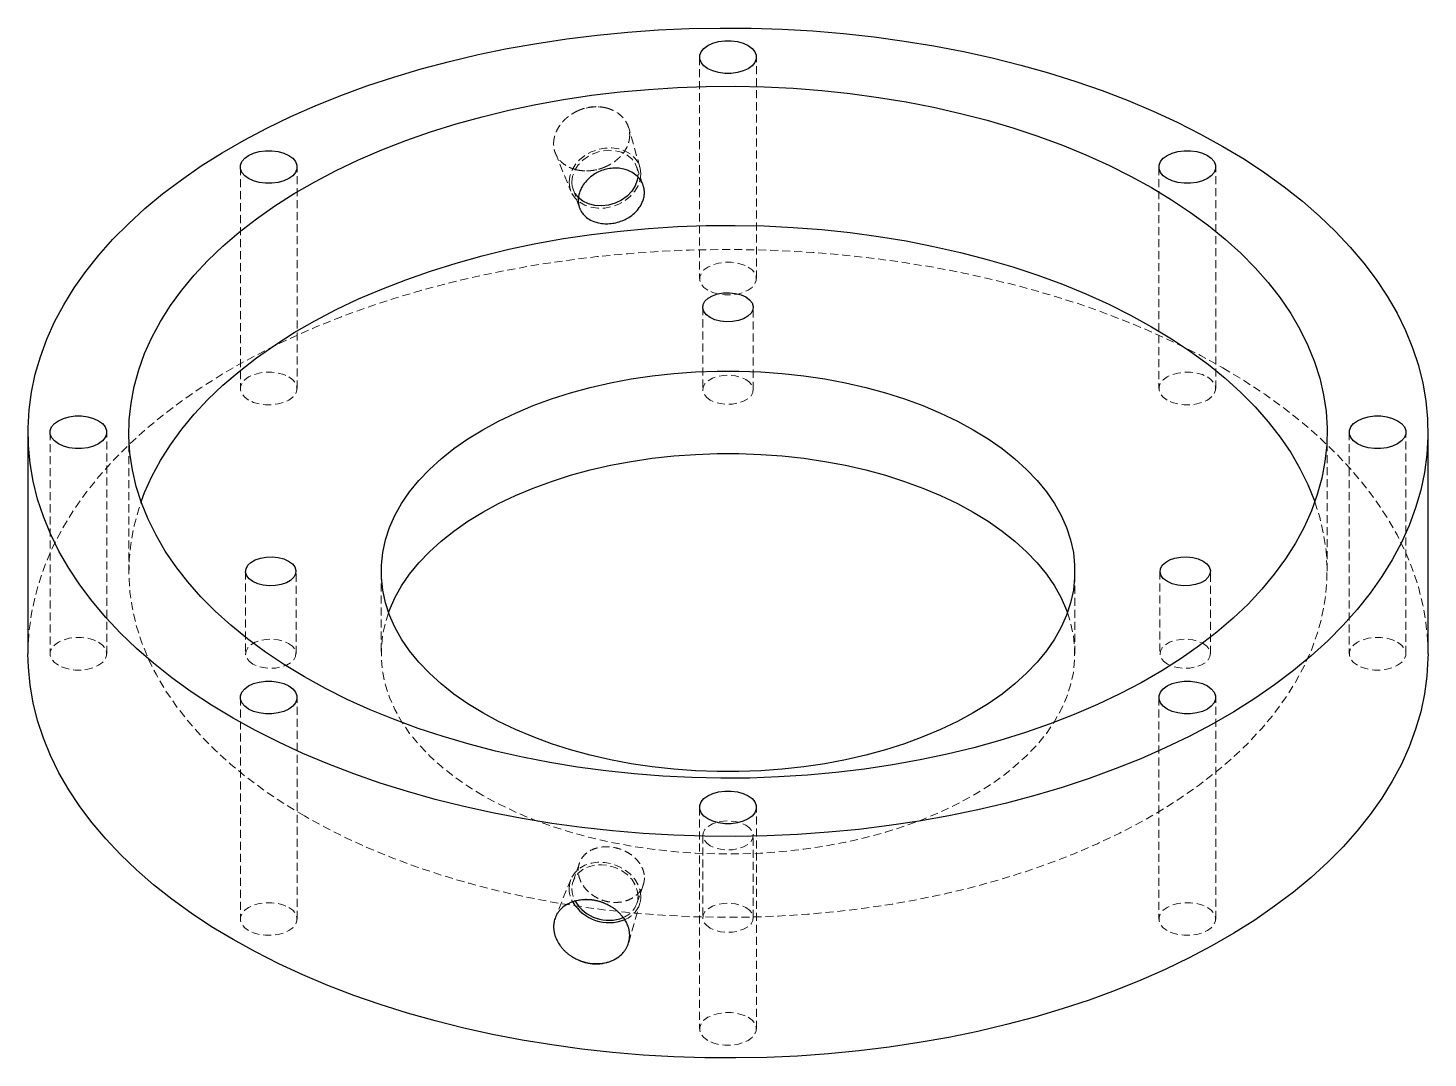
# Model space of a CAD drawing. Header units: millimetres. Extents: x 210 to 585, y 43 to 551.
# Drawn here: x 362.9 to 584.9, y 358.2 to 521.5 of the extents above; entities that cross this region are included whole.
import ezdxf

# ---------------------------------------------------------------- set-up
doc = ezdxf.new("R2010")
doc.units = ezdxf.units.MM
doc.linetypes.add('HIDDEN', pattern=[1.905, 1.27, -0.635])

msp = doc.modelspace()

# ---------------------------------------------------------------- linework, layer by layer
at = {"color": 7, "linetype": 'HIDDEN', "lineweight": 18}
for p, q in [((469.38, 516.9), (469.38, 481.79)), ((478.38, 481.79), (478.38, 516.9)), ((459.92, 499.43), (458.13, 505.67)), ((446.51, 501.67), (448.94, 495.65)), ((396.55, 499.48), (396.55, 464.37)), ((405.55, 464.37), (405.55, 499.48)), ((460.43, 496.56), (459.43, 499.47)), ((459.62, 498.33), (459.6, 497.93)), ((542.21, 499.48), (542.21, 464.37)), ((551.21, 464.37), (551.21, 499.48)), ((449.31, 495.98), (450.32, 493.07)), ((469.88, 477.24), (469.88, 464.18)), ((477.88, 464.18), (477.88, 477.24)), ((366.38, 457.44), (366.38, 422.32)), ((375.38, 422.32), (375.38, 457.44)), ((378.88, 457.44), (378.88, 435.39)), ((568.88, 435.39), (568.88, 457.44)), ((572.38, 457.44), (572.38, 422.32)), ((581.38, 422.32), (581.38, 457.44)), ((397.38, 435.39), (397.38, 422.32)), ((405.38, 422.32), (405.38, 435.39)), ((418.88, 435.39), (418.88, 422.32)), ((528.88, 422.32), (528.88, 435.39)), ((542.38, 435.39), (542.38, 422.32)), ((550.38, 422.32), (550.38, 435.39)), ((396.55, 415.39), (396.55, 380.28)), ((405.55, 380.28), (405.55, 415.39)), ((542.21, 415.39), (542.21, 380.28)), ((551.21, 380.28), (551.21, 415.39)), ((469.38, 397.97), (469.38, 362.86)), ((478.38, 362.86), (478.38, 397.97)), ((469.88, 393.54), (469.88, 380.47)), ((477.88, 380.47), (477.88, 393.54)), ((450.32, 389.14), (449.31, 386.23)), ((448.94, 386.56), (446.51, 380.54)), ((459.43, 382.74), (460.43, 385.65)), ((458.13, 376.54), (459.92, 382.78))]:
    msp.add_line(p, q, dxfattribs=at)
at = {"color": 7, "linetype": 'Continuous', "lineweight": 25}
for p, q in [((362.88, 457.44), (362.88, 422.32)), ((584.88, 422.32), (584.88, 457.44))]:
    msp.add_line(p, q, dxfattribs=at)
at = {"color": 7, "linetype": 'Continuous', "lineweight": 25, "flags": 128}
for points in [[(395.39, 412.12), (392, 414.17), (388.76, 416.31), (385.69, 418.52), (382.8, 420.81), (380.08, 423.17), (377.55, 425.6), (375.2, 428.09), (373.05, 430.64), (371.1, 433.24), (369.34, 435.89), (367.79, 438.58), (366.45, 441.31), (365.32, 444.07), (364.4, 446.85), (363.7, 449.66), (363.21, 452.48), (362.94, 455.31), (362.89, 458.14), (363.05, 460.98), (363.43, 463.8), (364.03, 466.62), (364.84, 469.41), (365.86, 472.19), (367.1, 474.93), (368.54, 477.64), (370.19, 480.31), (372.05, 482.94), (374.1, 485.51), (376.35, 488.03), (378.79, 490.49), (381.42, 492.89), (384.22, 495.21), (387.21, 497.47), (390.36, 499.64), (393.67, 501.73), (397.15, 503.74), (400.77, 505.65), (404.54, 507.47), (408.44, 509.19), (412.47, 510.81), (416.62, 512.33), (420.88, 513.74), (425.25, 515.04), (429.71, 516.22), (434.25, 517.29), (438.88, 518.25), (443.57, 519.08), (448.33, 519.79), (453.13, 520.38), (457.97, 520.85), (462.85, 521.2), (467.74, 521.42), (472.65, 521.51), (477.56, 521.48), (482.47, 521.32), (487.35, 521.04), (492.21, 520.63), (497.04, 520.1), (501.82, 519.45), (506.54, 518.68), (511.2, 517.78), (515.79, 516.77), (520.3, 515.64), (524.71, 514.4), (529.03, 513.05), (533.23, 511.58), (537.32, 510.02), (541.29, 508.34), (545.12, 506.57), (548.82, 504.71), (552.37, 502.75)], [(470.7, 515.06), (470.07, 515.51), (469.63, 516.04), (469.41, 516.61), (469.41, 517.19), (469.63, 517.75), (470.07, 518.28), (470.7, 518.73), (471.49, 519.1), (472.39, 519.35), (473.38, 519.48), (474.38, 519.48), (475.37, 519.35), (476.27, 519.1), (477.06, 518.73)], [(477.06, 518.73), (477.69, 518.28), (478.13, 517.75), (478.35, 517.19), (478.35, 516.61), (478.13, 516.04), (477.69, 515.51), (477.06, 515.06), (476.27, 514.7), (475.37, 514.44), (474.38, 514.31), (473.38, 514.31), (472.39, 514.44), (471.49, 514.7), (470.7, 515.06)], [(406.7, 418.66), (403.54, 420.58), (400.54, 422.58), (397.7, 424.67), (395.05, 426.83), (392.58, 429.06), (390.3, 431.36), (388.22, 433.73), (386.33, 436.14), (384.65, 438.61), (383.18, 441.12), (381.92, 443.67), (380.88, 446.25), (380.05, 448.86), (379.44, 451.48), (379.05, 454.12), (378.89, 456.77), (378.94, 459.42), (379.22, 462.07), (379.72, 464.7), (380.44, 467.32), (381.37, 469.92), (382.53, 472.48), (383.89, 475.01), (385.47, 477.5), (387.25, 479.94), (389.23, 482.33), (391.42, 484.67), (393.79, 486.93), (396.35, 489.13), (399.1, 491.26), (402.02, 493.3), (405.1, 495.27), (408.35, 497.14), (411.75, 498.92), (415.29, 500.61), (418.97, 502.19), (422.78, 503.67), (426.71, 505.04), (430.75, 506.3), (434.89, 507.45), (439.12, 508.48), (443.43, 509.39), (447.82, 510.17), (452.26, 510.84), (456.76, 511.38), (461.29, 511.79), (465.85, 512.08), (470.44, 512.24), (475.03, 512.27), (479.62, 512.18), (484.19, 511.95), (488.74, 511.6), (493.26, 511.13), (497.73, 510.52), (502.14, 509.79), (506.49, 508.95), (510.76, 507.98), (514.95, 506.89), (519.04, 505.68), (523.03, 504.37), (526.9, 502.94), (530.64, 501.41), (534.26, 499.78), (537.73, 498.04), (541.06, 496.22)], [(552.37, 502.75), (555.76, 500.7), (559, 498.56), (562.07, 496.35), (564.96, 494.06), (567.68, 491.7), (570.21, 489.27), (572.56, 486.78), (574.71, 484.23), (576.66, 481.63), (578.42, 478.98), (579.97, 476.29), (581.31, 473.56), (582.44, 470.8), (583.36, 468.02), (584.06, 465.21), (584.55, 462.39), (584.82, 459.56), (584.87, 456.73), (584.71, 453.89), (584.33, 451.07), (583.73, 448.25), (582.92, 445.46), (581.9, 442.68), (580.66, 439.94), (579.22, 437.23), (577.57, 434.56), (575.71, 431.93), (573.66, 429.36), (571.41, 426.84), (568.97, 424.38), (566.34, 421.98), (563.54, 419.66), (560.55, 417.4), (557.4, 415.23), (554.09, 413.14), (550.61, 411.13), (546.99, 409.22), (543.22, 407.4), (539.32, 405.68), (535.29, 404.06), (531.14, 402.54), (526.88, 401.13), (522.51, 399.83), (518.05, 398.65), (513.51, 397.58), (508.88, 396.63), (504.19, 395.79), (499.43, 395.08), (494.63, 394.49), (489.79, 394.02), (484.91, 393.67), (480.02, 393.45), (475.11, 393.36), (470.2, 393.39), (465.29, 393.55), (460.41, 393.83), (455.55, 394.24), (450.72, 394.77), (445.94, 395.42), (441.22, 396.19), (436.56, 397.09), (431.97, 398.1), (427.46, 399.23), (423.05, 400.47), (418.73, 401.82), (414.53, 403.29), (410.44, 404.86), (406.47, 406.53), (402.64, 408.3), (398.94, 410.17), (395.39, 412.12)], [(397.87, 497.64), (397.24, 498.1), (396.8, 498.62), (396.58, 499.19), (396.58, 499.77), (396.8, 500.34), (397.24, 500.86), (397.87, 501.32), (398.65, 501.68), (399.56, 501.93), (400.54, 502.06), (401.55, 502.06), (402.53, 501.93), (403.44, 501.68), (404.23, 501.32)], [(543.53, 497.64), (542.9, 498.1), (542.46, 498.62), (542.24, 499.19), (542.24, 499.77), (542.46, 500.34), (542.9, 500.86), (543.53, 501.32), (544.32, 501.68), (545.23, 501.93), (546.21, 502.06), (547.22, 502.06), (548.2, 501.93), (549.11, 501.68), (549.89, 501.32)], [(404.23, 501.32), (404.86, 500.86), (405.3, 500.34), (405.52, 499.77), (405.52, 499.19), (405.3, 498.62), (404.86, 498.1), (404.23, 497.64), (403.44, 497.28), (402.53, 497.03), (401.55, 496.9), (400.54, 496.9), (399.56, 497.03), (398.65, 497.28), (397.87, 497.64)], [(549.89, 501.32), (550.52, 500.86), (550.96, 500.34), (551.18, 499.77), (551.18, 499.19), (550.96, 498.62), (550.52, 498.1), (549.89, 497.64), (549.11, 497.28), (548.2, 497.03), (547.22, 496.9), (546.21, 496.9), (545.23, 497.03), (544.32, 497.28), (543.53, 497.64)], [(459.6, 497.93), (459.5, 497.41), (459.16, 496.5), (458.62, 495.64), (457.88, 494.88), (456.99, 494.24), (455.99, 493.76), (454.92, 493.44), (453.82, 493.32), (452.75, 493.38), (451.75, 493.64), (450.86, 494.07), (450.13, 494.67), (450.12, 494.68)], [(541.06, 496.22), (544.22, 494.3), (547.22, 492.29), (550.06, 490.2), (552.71, 488.04), (555.18, 485.81), (557.46, 483.51), (559.54, 481.15), (561.43, 478.73), (563.11, 476.26), (564.58, 473.75), (565.84, 471.2), (566.88, 468.62), (567.71, 466.01), (568.32, 463.39), (568.71, 460.75), (568.87, 458.1), (568.82, 455.45), (568.54, 452.8), (568.04, 450.17), (567.32, 447.55), (566.39, 444.96), (565.23, 442.39), (563.87, 439.86), (562.29, 437.37), (560.51, 434.93), (558.53, 432.54), (556.34, 430.21), (553.97, 427.94), (551.41, 425.74), (548.66, 423.61), (545.74, 421.57), (542.66, 419.6), (539.41, 417.73), (536.01, 415.95), (532.47, 414.26), (528.79, 412.68), (524.98, 411.2), (521.05, 409.83), (517.01, 408.57), (512.87, 407.42), (508.64, 406.4), (504.33, 405.49), (499.94, 404.7), (495.5, 404.03), (491, 403.49), (486.47, 403.08), (481.91, 402.79), (477.32, 402.63), (472.73, 402.6), (468.14, 402.69), (463.57, 402.92), (459.02, 403.27), (454.5, 403.75), (450.03, 404.35), (445.62, 405.08), (441.27, 405.93), (437, 406.9), (432.81, 407.98), (428.72, 409.19), (424.73, 410.5), (420.86, 411.93), (417.12, 413.46), (413.5, 415.09), (410.03, 416.83), (406.7, 418.66)], [(380.82, 446.41), (381.37, 447.87), (382.53, 450.43), (383.89, 452.97), (385.47, 455.45), (387.25, 457.9), (389.23, 460.29), (391.42, 462.62), (393.79, 464.89), (396.35, 467.09), (399.1, 469.21), (402.02, 471.26), (405.1, 473.22), (408.35, 475.09), (411.75, 476.88), (415.29, 478.56), (418.97, 480.14), (422.78, 481.62), (426.71, 482.99), (430.75, 484.25), (434.89, 485.4), (439.12, 486.43), (443.43, 487.34), (447.82, 488.13), (452.26, 488.79), (456.76, 489.33), (461.29, 489.75), (465.85, 490.04), (470.44, 490.2), (475.03, 490.23), (479.62, 490.13), (484.19, 489.91), (488.74, 489.56), (493.26, 489.08), (497.73, 488.48), (502.14, 487.75), (506.49, 486.9), (510.76, 485.93), (514.95, 484.84), (519.04, 483.64), (523.03, 482.32), (526.9, 480.9), (530.64, 479.36), (534.26, 477.73), (537.73, 476), (541.06, 474.17)], [(471.05, 475.61), (470.46, 476.05), (470.06, 476.56), (469.89, 477.1), (469.95, 477.66), (470.23, 478.19), (470.73, 478.67), (471.41, 479.06), (472.24, 479.35), (473.16, 479.51), (474.12, 479.55), (475.07, 479.45), (475.95, 479.22), (476.71, 478.88)], [(476.71, 478.88), (477.3, 478.44), (477.7, 477.93), (477.87, 477.38), (477.81, 476.83), (477.53, 476.29), (477.03, 475.82), (476.35, 475.42), (475.52, 475.14), (474.6, 474.97), (473.64, 474.94), (472.69, 475.04), (471.81, 475.27), (471.05, 475.61)], [(541.06, 474.17), (544.22, 472.25), (547.22, 470.24), (550.06, 468.16), (552.71, 466), (555.18, 463.76), (557.46, 461.46), (559.54, 459.1), (561.43, 456.68), (563.11, 454.22), (564.58, 451.7), (565.84, 449.16), (566.88, 446.58), (566.94, 446.41)], [(434.99, 412.94), (432.62, 414.39), (430.42, 415.93), (428.39, 417.54), (426.54, 419.23), (424.87, 420.97), (423.4, 422.78), (422.13, 424.63), (421.06, 426.53), (420.2, 428.46), (419.56, 430.42), (419.12, 432.4), (418.91, 434.39), (418.91, 436.39), (419.12, 438.38), (419.56, 440.36), (420.2, 442.32), (421.06, 444.25), (422.13, 446.14), (423.4, 448), (424.87, 449.8), (426.54, 451.55), (428.39, 453.24), (430.42, 454.85), (432.62, 456.39), (434.99, 457.84), (437.51, 459.21), (440.17, 460.48), (442.97, 461.65), (445.88, 462.72), (448.91, 463.68), (452.04, 464.53), (455.25, 465.26), (458.54, 465.88), (461.88, 466.38), (465.28, 466.75), (468.7, 467), (472.15, 467.12), (475.61, 467.12), (479.06, 467), (482.48, 466.75), (485.88, 466.38), (489.22, 465.88), (492.51, 465.26), (495.72, 464.53), (498.85, 463.68), (501.88, 462.72), (504.79, 461.65), (507.59, 460.48), (510.25, 459.21), (512.77, 457.84)], [(367.7, 455.6), (367.07, 456.05), (366.63, 456.58), (366.41, 457.14), (366.41, 457.73), (366.63, 458.29), (367.07, 458.82), (367.7, 459.27), (368.49, 459.64), (369.39, 459.89), (370.38, 460.02), (371.38, 460.02), (372.37, 459.89), (373.27, 459.64), (374.06, 459.27)], [(573.7, 455.6), (573.07, 456.05), (572.63, 456.58), (572.41, 457.14), (572.41, 457.73), (572.63, 458.29), (573.07, 458.82), (573.7, 459.27), (574.49, 459.64), (575.39, 459.89), (576.38, 460.02), (577.38, 460.02), (578.37, 459.89), (579.27, 459.64), (580.06, 459.27)], [(374.06, 459.27), (374.69, 458.82), (375.13, 458.29), (375.35, 457.73), (375.35, 457.14), (375.13, 456.58), (374.69, 456.05), (374.06, 455.6), (373.27, 455.24), (372.37, 454.98), (371.38, 454.85), (370.38, 454.85), (369.39, 454.98), (368.49, 455.24), (367.7, 455.6)], [(512.77, 457.84), (515.14, 456.39), (517.34, 454.85), (519.37, 453.24), (521.22, 451.55), (522.89, 449.8), (524.36, 448), (525.63, 446.14), (526.7, 444.25), (527.56, 442.32), (528.2, 440.36), (528.64, 438.38), (528.85, 436.39), (528.85, 434.39), (528.64, 432.4), (528.2, 430.42), (527.56, 428.46), (526.7, 426.53), (525.63, 424.63), (524.36, 422.78), (522.89, 420.97), (521.22, 419.23), (519.37, 417.54), (517.34, 415.93), (515.14, 414.39), (512.77, 412.94), (510.25, 411.57), (507.59, 410.3), (504.79, 409.13), (501.88, 408.06), (498.85, 407.1), (495.72, 406.25), (492.51, 405.52), (489.22, 404.9), (485.88, 404.4), (482.48, 404.03), (479.06, 403.78), (475.61, 403.65), (472.15, 403.65), (468.7, 403.78), (465.28, 404.03), (461.88, 404.4), (458.54, 404.9), (455.25, 405.52), (452.04, 406.25), (448.91, 407.1), (445.88, 408.06), (442.97, 409.13), (440.17, 410.3), (437.51, 411.57), (434.99, 412.94)], [(580.06, 459.27), (580.69, 458.82), (581.13, 458.29), (581.35, 457.73), (581.35, 457.14), (581.13, 456.58), (580.69, 456.05), (580.06, 455.6), (579.27, 455.24), (578.37, 454.98), (577.38, 454.85), (576.38, 454.85), (575.39, 454.98), (574.49, 455.24), (573.7, 455.6)], [(420.06, 428.86), (420.2, 429.25), (421.06, 431.18), (422.13, 433.08), (423.4, 434.93), (424.87, 436.74), (426.54, 438.49), (428.39, 440.17), (430.42, 441.78), (432.62, 443.32), (434.99, 444.78), (437.51, 446.14), (440.17, 447.41), (442.97, 448.58), (445.88, 449.65), (448.91, 450.61), (452.04, 451.46), (455.25, 452.2), (458.54, 452.81), (461.88, 453.31), (465.28, 453.68), (468.7, 453.93), (472.15, 454.06), (475.61, 454.06), (479.06, 453.93), (482.48, 453.68), (485.88, 453.31), (489.22, 452.81), (492.51, 452.2), (495.72, 451.46), (498.85, 450.61), (501.88, 449.65), (504.79, 448.58), (507.59, 447.41), (510.25, 446.14), (512.77, 444.78)], [(512.77, 444.78), (515.14, 443.32), (517.34, 441.78), (519.37, 440.17), (521.22, 438.49), (522.89, 436.74), (524.36, 434.93), (525.63, 433.08), (526.7, 431.18), (527.56, 429.25), (527.7, 428.86)], [(398.55, 433.76), (397.96, 434.19), (397.56, 434.7), (397.39, 435.25), (397.45, 435.81), (397.73, 436.34), (398.23, 436.81), (398.91, 437.21), (399.74, 437.49), (400.66, 437.66), (401.62, 437.69), (402.57, 437.59), (403.45, 437.37), (404.21, 437.02)], [(543.55, 433.76), (542.96, 434.19), (542.56, 434.7), (542.39, 435.25), (542.45, 435.81), (542.73, 436.34), (543.23, 436.81), (543.91, 437.21), (544.74, 437.49), (545.66, 437.66), (546.62, 437.69), (547.57, 437.59), (548.45, 437.37), (549.21, 437.02)], [(404.21, 437.02), (404.8, 436.58), (405.2, 436.08), (405.37, 435.53), (405.31, 434.97), (405.03, 434.44), (404.53, 433.96), (403.85, 433.57), (403.02, 433.28), (402.1, 433.12), (401.14, 433.08), (400.19, 433.18), (399.31, 433.41), (398.55, 433.76)], [(549.21, 437.02), (549.8, 436.58), (550.2, 436.08), (550.37, 435.53), (550.31, 434.97), (550.03, 434.44), (549.53, 433.96), (548.85, 433.57), (548.02, 433.28), (547.1, 433.12), (546.14, 433.08), (545.19, 433.18), (544.31, 433.41), (543.55, 433.76)], [(395.39, 377.01), (392, 379.06), (388.76, 381.2), (385.69, 383.41), (382.8, 385.7), (380.08, 388.06), (377.55, 390.49), (375.2, 392.98), (373.05, 395.53), (371.1, 398.13), (369.34, 400.78), (367.79, 403.47), (366.45, 406.2), (365.32, 408.96), (364.4, 411.74), (363.7, 414.55), (363.21, 417.37), (362.94, 420.2), (362.88, 422.32)], [(584.88, 422.32), (584.87, 421.62), (584.71, 418.78), (584.33, 415.96), (583.73, 413.14), (582.92, 410.35), (581.9, 407.57), (580.66, 404.83), (579.22, 402.12), (577.57, 399.45), (575.71, 396.82), (573.66, 394.25), (571.41, 391.73), (568.97, 389.27), (566.34, 386.87), (563.54, 384.55), (560.55, 382.29), (557.4, 380.12), (554.09, 378.03), (550.61, 376.02), (546.99, 374.11), (543.22, 372.29), (539.32, 370.57), (535.29, 368.95), (531.14, 367.43), (526.88, 366.02), (522.51, 364.72), (518.05, 363.54), (513.51, 362.47), (508.88, 361.51), (504.19, 360.68), (499.43, 359.97), (494.63, 359.38), (489.79, 358.91), (484.91, 358.56), (480.02, 358.34), (475.11, 358.25), (470.2, 358.28), (465.29, 358.44), (460.41, 358.72), (455.55, 359.13), (450.72, 359.66), (445.94, 360.31), (441.22, 361.08), (436.56, 361.98), (431.97, 362.99), (427.46, 364.12), (423.05, 365.36), (418.73, 366.71), (414.53, 368.18), (410.44, 369.74), (406.47, 371.42), (402.64, 373.19), (398.94, 375.05), (395.39, 377.01)], [(397.87, 413.55), (397.24, 414.01), (396.8, 414.53), (396.58, 415.1), (396.58, 415.68), (396.8, 416.25), (397.24, 416.77), (397.87, 417.23), (398.65, 417.59), (399.56, 417.84), (400.54, 417.97), (401.55, 417.97), (402.53, 417.84), (403.44, 417.59), (404.23, 417.23)], [(543.53, 413.55), (542.9, 414.01), (542.46, 414.53), (542.24, 415.1), (542.24, 415.68), (542.46, 416.25), (542.9, 416.77), (543.53, 417.23), (544.32, 417.59), (545.23, 417.84), (546.21, 417.97), (547.22, 417.97), (548.2, 417.84), (549.11, 417.59), (549.89, 417.23)], [(404.23, 417.23), (404.86, 416.77), (405.3, 416.25), (405.52, 415.68), (405.52, 415.1), (405.3, 414.53), (404.86, 414.01), (404.23, 413.55), (403.44, 413.19), (402.53, 412.94), (401.55, 412.81), (400.54, 412.81), (399.56, 412.94), (398.65, 413.19), (397.87, 413.55)], [(549.89, 417.23), (550.52, 416.77), (550.96, 416.25), (551.18, 415.68), (551.18, 415.1), (550.96, 414.53), (550.52, 414.01), (549.89, 413.55), (549.11, 413.19), (548.2, 412.94), (547.22, 412.81), (546.21, 412.81), (545.23, 412.94), (544.32, 413.19), (543.53, 413.55)], [(470.7, 396.14), (470.07, 396.59), (469.63, 397.12), (469.41, 397.68), (469.41, 398.27), (469.63, 398.83), (470.07, 399.36), (470.7, 399.81), (471.49, 400.17), (472.39, 400.43), (473.38, 400.56), (474.38, 400.56), (475.37, 400.43), (476.27, 400.17), (477.06, 399.81)], [(477.06, 399.81), (477.69, 399.36), (478.13, 398.83), (478.35, 398.27), (478.35, 397.68), (478.13, 397.12), (477.69, 396.59), (477.06, 396.14), (476.27, 395.78), (475.37, 395.52), (474.38, 395.39), (473.38, 395.39), (472.39, 395.52), (471.49, 395.78), (470.7, 396.14)]]:
    msp.add_lwpolyline(points, dxfattribs=at)
at = {"color": 7, "linetype": 'HIDDEN', "lineweight": 18, "flags": 128}
for points in [[(448.67, 497.07), (448.78, 498.01), (449.11, 498.94), (449.63, 499.82), (450.34, 500.62), (451.2, 501.31), (452.19, 501.86), (453.26, 502.25), (454.37, 502.47), (455.48, 502.51), (456.55, 502.36), (457.54, 502.03), (458.4, 501.54), (459.11, 500.9), (459.64, 500.14), (459.96, 499.29), (460.07, 498.38)], [(449.12, 497.12), (449.24, 498.04), (449.58, 498.95), (450.13, 499.8), (450.86, 500.57), (451.75, 501.21), (452.75, 501.69), (453.82, 502.01), (454.92, 502.13), (455.99, 502.07), (456.99, 501.81), (457.88, 501.37), (458.62, 500.78), (459.16, 500.05), (459.5, 499.22), (459.62, 498.33)], [(460.07, 498.38), (459.96, 497.44), (459.64, 496.51), (459.11, 495.63), (458.4, 494.83), (457.54, 494.14), (456.55, 493.59), (455.48, 493.2), (454.37, 492.98), (453.26, 492.94), (452.19, 493.09), (451.2, 493.42), (450.34, 493.91), (449.63, 494.54), (449.11, 495.3), (448.78, 496.16), (448.67, 497.07)], [(362.88, 422.32), (362.89, 423.03), (363.05, 425.87), (363.43, 428.69), (364.03, 431.51), (364.84, 434.3), (365.86, 437.08), (367.1, 439.82), (368.54, 442.53), (370.19, 445.2), (372.05, 447.83), (374.1, 450.4), (376.35, 452.92), (378.79, 455.38), (381.42, 457.78), (384.22, 460.1), (387.21, 462.36), (390.36, 464.53), (393.67, 466.62), (397.15, 468.63), (400.77, 470.54), (404.54, 472.36), (408.44, 474.08), (412.47, 475.7), (416.62, 477.22), (420.88, 478.63), (425.25, 479.93), (429.71, 481.11), (434.25, 482.18), (438.88, 483.13), (443.57, 483.97), (448.33, 484.68), (453.13, 485.27), (457.97, 485.74), (462.85, 486.09), (467.74, 486.31), (472.65, 486.4), (477.56, 486.37), (482.47, 486.21), (487.35, 485.93), (492.21, 485.52), (497.04, 484.99), (501.82, 484.34), (506.54, 483.57), (511.2, 482.67), (515.79, 481.66), (520.3, 480.53), (524.71, 479.29), (529.03, 477.94), (533.23, 476.47), (537.32, 474.9), (541.29, 473.23), (545.12, 471.46), (548.82, 469.59), (552.37, 467.64)], [(470.7, 479.95), (470.07, 480.4), (469.63, 480.93), (469.41, 481.49), (469.41, 482.08), (469.63, 482.64), (470.07, 483.17), (470.7, 483.62), (471.49, 483.98), (472.39, 484.24), (473.38, 484.37), (474.38, 484.37), (475.37, 484.24), (476.27, 483.98), (477.06, 483.62)], [(477.06, 483.62), (477.69, 483.17), (478.13, 482.64), (478.35, 482.08), (478.35, 481.49), (478.13, 480.93), (477.69, 480.4), (477.06, 479.95), (476.27, 479.59), (475.37, 479.33), (474.38, 479.2), (473.38, 479.2), (472.39, 479.33), (471.49, 479.59), (470.7, 479.95)], [(397.87, 462.53), (397.24, 462.99), (396.8, 463.51), (396.58, 464.08), (396.58, 464.66), (396.8, 465.23), (397.24, 465.75), (397.87, 466.21), (398.65, 466.57), (399.56, 466.82), (400.54, 466.95), (401.55, 466.95), (402.53, 466.82), (403.44, 466.57), (404.23, 466.21)], [(404.23, 466.21), (404.86, 465.75), (405.3, 465.23), (405.52, 464.66), (405.52, 464.08), (405.3, 463.51), (404.86, 462.99), (404.23, 462.53), (403.44, 462.17), (402.53, 461.92), (401.55, 461.79), (400.54, 461.79), (399.56, 461.92), (398.65, 462.17), (397.87, 462.53)], [(471.05, 462.54), (470.46, 462.98), (470.06, 463.49), (469.89, 464.04), (469.95, 464.59), (470.23, 465.13), (470.73, 465.6), (471.41, 466), (472.24, 466.28), (473.16, 466.45), (474.12, 466.48), (475.07, 466.38), (475.95, 466.15), (476.71, 465.81)], [(543.53, 462.53), (542.9, 462.99), (542.46, 463.51), (542.24, 464.08), (542.24, 464.66), (542.46, 465.23), (542.9, 465.75), (543.53, 466.21), (544.32, 466.57), (545.23, 466.82), (546.21, 466.95), (547.22, 466.95), (548.2, 466.82), (549.11, 466.57), (549.89, 466.21)], [(549.89, 466.21), (550.52, 465.75), (550.96, 465.23), (551.18, 464.66), (551.18, 464.08), (550.96, 463.51), (550.52, 462.99), (549.89, 462.53), (549.11, 462.17), (548.2, 461.92), (547.22, 461.79), (546.21, 461.79), (545.23, 461.92), (544.32, 462.17), (543.53, 462.53)], [(552.37, 467.64), (555.76, 465.59), (559, 463.45), (562.07, 461.24), (564.96, 458.95), (567.68, 456.59), (570.21, 454.16), (572.56, 451.67), (574.71, 449.12), (576.66, 446.52), (578.42, 443.87), (579.97, 441.18), (581.31, 438.45), (582.44, 435.69), (583.36, 432.91), (584.06, 430.1), (584.55, 427.28), (584.82, 424.45), (584.88, 422.32)], [(476.71, 465.81), (477.3, 465.37), (477.7, 464.86), (477.87, 464.32), (477.81, 463.76), (477.53, 463.23), (477.03, 462.75), (476.35, 462.36), (475.52, 462.07), (474.6, 461.91), (473.64, 461.87), (472.69, 461.97), (471.81, 462.2), (471.05, 462.54)], [(406.7, 396.61), (403.54, 398.53), (400.54, 400.53), (397.7, 402.62), (395.05, 404.78), (392.58, 407.02), (390.3, 409.32), (388.22, 411.68), (386.33, 414.1), (384.65, 416.56), (383.18, 419.07), (381.92, 421.62), (380.88, 424.2), (380.05, 426.81), (379.44, 429.44), (379.05, 432.08), (378.89, 434.73), (378.94, 437.38), (379.22, 440.02), (379.72, 442.66), (380.44, 445.27), (380.82, 446.41)], [(566.94, 446.41), (567.71, 443.97), (568.32, 441.34), (568.71, 438.7), (568.87, 436.05), (568.82, 433.4), (568.54, 430.76), (568.04, 428.12), (567.32, 425.5), (566.39, 422.91), (565.23, 420.34), (563.87, 417.81), (562.29, 415.32), (560.51, 412.88), (558.53, 410.49), (556.34, 408.16), (553.97, 405.89), (551.41, 403.69), (548.66, 401.57), (545.74, 399.52), (542.66, 397.56), (539.41, 395.68), (536.01, 393.9), (532.47, 392.22), (528.79, 390.63), (524.98, 389.16), (521.05, 387.78), (517.01, 386.52), (512.87, 385.38), (508.64, 384.35), (504.33, 383.44), (499.94, 382.65), (495.5, 381.99), (491, 381.45), (486.47, 381.03), (481.91, 380.74), (477.32, 380.58), (472.73, 380.55), (468.14, 380.65), (463.57, 380.87), (459.02, 381.22), (454.5, 381.7), (450.03, 382.3), (445.62, 383.03), (441.27, 383.88), (437, 384.85), (432.81, 385.94), (428.72, 387.14), (424.73, 388.46), (420.86, 389.88), (417.12, 391.41), (413.5, 393.05), (410.03, 394.78), (406.7, 396.61)], [(434.99, 399.87), (432.62, 401.33), (430.42, 402.86), (428.39, 404.48), (426.54, 406.16), (424.87, 407.91), (423.4, 409.71), (422.13, 411.57), (421.06, 413.47), (420.2, 415.4), (419.56, 417.36), (419.12, 419.34), (418.91, 421.33), (418.91, 423.32), (419.12, 425.31), (419.56, 427.29), (420.06, 428.86)], [(527.7, 428.86), (528.2, 427.29), (528.64, 425.31), (528.85, 423.32), (528.85, 421.33), (528.64, 419.34), (528.2, 417.36), (527.56, 415.4), (526.7, 413.47), (525.63, 411.57), (524.36, 409.71), (522.89, 407.91), (521.22, 406.16), (519.37, 404.48), (517.34, 402.86), (515.14, 401.33), (512.77, 399.87), (510.25, 398.51), (507.59, 397.24), (504.79, 396.06), (501.88, 395), (498.85, 394.03), (495.72, 393.18), (492.51, 392.45), (489.22, 391.83), (485.88, 391.34), (482.48, 390.96), (479.06, 390.71), (475.61, 390.59), (472.15, 390.59), (468.7, 390.71), (465.28, 390.96), (461.88, 391.34), (458.54, 391.83), (455.25, 392.45), (452.04, 393.18), (448.91, 394.03), (445.88, 395), (442.97, 396.06), (440.17, 397.24), (437.51, 398.51), (434.99, 399.87)], [(367.7, 420.49), (367.07, 420.94), (366.63, 421.47), (366.41, 422.03), (366.41, 422.62), (366.63, 423.18), (367.07, 423.71), (367.7, 424.16), (368.49, 424.52), (369.39, 424.78), (370.38, 424.91), (371.38, 424.91), (372.37, 424.78), (373.27, 424.52), (374.06, 424.16)], [(374.06, 424.16), (374.69, 423.71), (375.13, 423.18), (375.35, 422.62), (375.35, 422.03), (375.13, 421.47), (374.69, 420.94), (374.06, 420.49), (373.27, 420.12), (372.37, 419.87), (371.38, 419.74), (370.38, 419.74), (369.39, 419.87), (368.49, 420.12), (367.7, 420.49)], [(398.55, 420.69), (397.96, 421.13), (397.56, 421.64), (397.39, 422.18), (397.45, 422.74), (397.73, 423.27), (398.23, 423.75), (398.91, 424.14), (399.74, 424.43), (400.66, 424.6), (401.62, 424.63), (402.57, 424.53), (403.45, 424.3), (404.21, 423.96)], [(543.55, 420.69), (542.96, 421.13), (542.56, 421.64), (542.39, 422.18), (542.45, 422.74), (542.73, 423.27), (543.23, 423.75), (543.91, 424.14), (544.74, 424.43), (545.66, 424.6), (546.62, 424.63), (547.57, 424.53), (548.45, 424.3), (549.21, 423.96)], [(573.7, 420.49), (573.07, 420.94), (572.63, 421.47), (572.41, 422.03), (572.41, 422.62), (572.63, 423.18), (573.07, 423.71), (573.7, 424.16), (574.49, 424.52), (575.39, 424.78), (576.38, 424.91), (577.38, 424.91), (578.37, 424.78), (579.27, 424.52), (580.06, 424.16)], [(580.06, 424.16), (580.69, 423.71), (581.13, 423.18), (581.35, 422.62), (581.35, 422.03), (581.13, 421.47), (580.69, 420.94), (580.06, 420.49), (579.27, 420.12), (578.37, 419.87), (577.38, 419.74), (576.38, 419.74), (575.39, 419.87), (574.49, 420.12), (573.7, 420.49)], [(404.21, 423.96), (404.8, 423.52), (405.2, 423.01), (405.37, 422.46), (405.31, 421.91), (405.03, 421.38), (404.53, 420.9), (403.85, 420.51), (403.02, 420.22), (402.1, 420.05), (401.14, 420.02), (400.19, 420.12), (399.31, 420.35), (398.55, 420.69)], [(549.21, 423.96), (549.8, 423.52), (550.2, 423.01), (550.37, 422.46), (550.31, 421.91), (550.03, 421.38), (549.53, 420.9), (548.85, 420.51), (548.02, 420.22), (547.1, 420.05), (546.14, 420.02), (545.19, 420.12), (544.31, 420.35), (543.55, 420.69)], [(471.05, 391.9), (470.46, 392.34), (470.06, 392.85), (469.89, 393.4), (469.95, 393.95), (470.23, 394.48), (470.73, 394.96), (471.41, 395.35), (472.24, 395.64), (473.16, 395.81), (474.12, 395.84), (475.07, 395.74), (475.95, 395.51), (476.71, 395.17)], [(476.71, 395.17), (477.3, 394.73), (477.7, 394.22), (477.87, 393.68), (477.81, 393.12), (477.53, 392.59), (477.03, 392.11), (476.35, 391.72), (475.52, 391.43), (474.6, 391.26), (473.64, 391.23), (472.69, 391.33), (471.81, 391.56), (471.05, 391.9)], [(460.07, 383.83), (459.96, 384.77), (459.64, 385.7), (459.11, 386.58), (458.4, 387.38), (457.54, 388.07), (456.55, 388.62), (455.48, 389.01), (454.37, 389.23), (453.26, 389.27), (452.19, 389.12), (451.2, 388.79), (450.34, 388.3), (449.63, 387.67), (449.11, 386.91), (448.78, 386.05), (448.67, 385.14)], [(459.62, 383.88), (459.5, 384.8), (459.16, 385.71), (458.62, 386.57), (457.88, 387.33), (456.99, 387.97), (455.99, 388.45), (454.92, 388.77), (453.82, 388.89), (452.75, 388.83), (451.75, 388.57), (450.86, 388.13), (450.13, 387.54), (449.58, 386.81), (449.24, 385.98), (449.12, 385.09)], [(397.87, 378.44), (397.24, 378.9), (396.8, 379.42), (396.58, 379.99), (396.58, 380.57), (396.8, 381.14), (397.24, 381.66), (397.87, 382.12), (398.65, 382.48), (399.56, 382.73), (400.54, 382.86), (401.55, 382.86), (402.53, 382.73), (403.44, 382.48), (404.23, 382.12)], [(404.23, 382.12), (404.86, 381.66), (405.3, 381.14), (405.52, 380.57), (405.52, 379.99), (405.3, 379.42), (404.86, 378.9), (404.23, 378.44), (403.44, 378.08), (402.53, 377.83), (401.55, 377.7), (400.54, 377.7), (399.56, 377.83), (398.65, 378.08), (397.87, 378.44)], [(471.05, 378.84), (470.46, 379.28), (470.06, 379.78), (469.89, 380.33), (469.95, 380.89), (470.23, 381.42), (470.73, 381.9), (471.41, 382.29), (472.24, 382.58), (473.16, 382.74), (474.12, 382.78), (475.07, 382.68), (475.95, 382.45), (476.71, 382.1)], [(476.71, 382.1), (477.3, 381.67), (477.7, 381.16), (477.87, 380.61), (477.81, 380.05), (477.53, 379.52), (477.03, 379.05), (476.35, 378.65), (475.52, 378.37), (474.6, 378.2), (473.64, 378.17), (472.69, 378.27), (471.81, 378.49), (471.05, 378.84)], [(543.53, 378.44), (542.9, 378.9), (542.46, 379.42), (542.24, 379.99), (542.24, 380.57), (542.46, 381.14), (542.9, 381.66), (543.53, 382.12), (544.32, 382.48), (545.23, 382.73), (546.21, 382.86), (547.22, 382.86), (548.2, 382.73), (549.11, 382.48), (549.89, 382.12)], [(549.89, 382.12), (550.52, 381.66), (550.96, 381.14), (551.18, 380.57), (551.18, 379.99), (550.96, 379.42), (550.52, 378.9), (549.89, 378.44), (549.11, 378.08), (548.2, 377.83), (547.22, 377.7), (546.21, 377.7), (545.23, 377.83), (544.32, 378.08), (543.53, 378.44)], [(470.7, 361.03), (470.07, 361.48), (469.63, 362.01), (469.41, 362.57), (469.41, 363.15), (469.63, 363.72), (470.07, 364.25), (470.7, 364.7), (471.49, 365.06), (472.39, 365.32), (473.38, 365.45), (474.38, 365.45), (475.37, 365.32), (476.27, 365.06), (477.06, 364.7)], [(477.06, 364.7), (477.69, 364.25), (478.13, 363.72), (478.35, 363.15), (478.35, 362.57), (478.13, 362.01), (477.69, 361.48), (477.06, 361.03), (476.27, 360.66), (475.37, 360.41), (474.38, 360.28), (473.38, 360.28), (472.39, 360.41), (471.49, 360.66), (470.7, 361.03)]]:
    msp.add_lwpolyline(points, dxfattribs=at)
at = {"color": 7, "linetype": 'HIDDEN', "lineweight": 18}
for centre, radius, start, end in [((453.02, 501.72), 7.29, 77.9356, 115.1655), ((451.44, 506.16), 7.29, 257.9356, 295.1655), ((452.61, 497.12), 3.49, 179.9045, 224.3012), ((453.21, 385.21), 4.54, 180.8743, 209.9556), ((453.32, 385.16), 4.2, 180.9242, 209.5688), ((455.92, 383.95), 3.69, 291.494, 358.9234), ((456, 383.95), 4.07, 291.4019, 358.3899)]:
    msp.add_arc(centre, radius, start, end, dxfattribs=at)
at = {"color": 7, "linetype": 'Continuous', "lineweight": 25}
for centre, radius, start, end in [((455.04, 386.44), 6.74, 211.246, 291.254), ((454.98, 386.26), 6.19, 210.8636, 291.8049), ((451.44, 376.05), 7.29, 64.8345, 102.0644), ((453.02, 380.49), 7.29, 244.8345, 282.0644)]:
    msp.add_arc(centre, radius, start, end, dxfattribs=at)
at = {"color": 7, "linetype": 'HIDDEN', "lineweight": 18}
for points, knots in [([(449.92, 508.32), (449.99, 508.35), (450.13, 508.42), (450.34, 508.51), (450.55, 508.59), (450.76, 508.67), (450.97, 508.74), (451.19, 508.8), (451.4, 508.85), (451.61, 508.9), (451.81, 508.94), (452.02, 508.97), (452.28, 509.01), (452.6, 509.03), (452.99, 509.05), (453.37, 509.03), (453.76, 509), (454.16, 508.94), (454.41, 508.88), (454.54, 508.85)], [0, 0, 0, 0, 0.047937, 0.095382, 0.142332, 0.188781, 0.234729, 0.28017, 0.325102, 0.369523, 0.413428, 0.456815, 0.499682, 0.578769, 0.6596, 0.742158, 0.826424, 0.912379, 1, 1, 1, 1]), ([(454.54, 508.85), (454.62, 508.83), (454.78, 508.79), (455.02, 508.71), (455.27, 508.62), (455.53, 508.51), (455.8, 508.39), (456.33, 508.1), (456.83, 507.72), (457.29, 507.23), (457.56, 506.88), (457.8, 506.49), (457.99, 506.1), (458.13, 505.7), (458.22, 505.31), (458.28, 504.93), (458.29, 504.67), (458.29, 504.55)], [0, 0, 0, 0, 0.035241, 0.0730525, 0.113434, 0.1563852, 0.2019057, 0.2499951, 0.4370248, 0.4996159, 0.5793409, 0.6563159, 0.7305426, 0.8020226, 0.8707576, 0.9367495, 1, 1, 1, 1]), ([(446.23, 503.16), (446.23, 503.23), (446.23, 503.37), (446.25, 503.58), (446.27, 503.79), (446.31, 504.01), (446.35, 504.22), (446.41, 504.44), (446.53, 504.82), (446.77, 505.39), (447.13, 505.98), (447.51, 506.47), (447.84, 506.84), (448.15, 507.14), (448.47, 507.41), (448.8, 507.66), (449.19, 507.92), (449.56, 508.14), (449.8, 508.26), (449.92, 508.32)], [0, 0, 0, 0, 0.034816, 0.069939, 0.105367, 0.141102, 0.177144, 0.213492, 0.250148, 0.367606, 0.500084, 0.562444, 0.642505, 0.713555, 0.75011, 0.821246, 0.886607, 0.946192, 1, 1, 1, 1]), ([(458.29, 504.55), (458.29, 504.48), (458.29, 504.34), (458.27, 504.13), (458.24, 503.92), (458.21, 503.71), (458.16, 503.5), (458.1, 503.28), (457.98, 502.91), (457.73, 502.36), (457.37, 501.79), (456.98, 501.32), (456.65, 500.97), (456.33, 500.68), (456, 500.42), (455.67, 500.18), (455.28, 499.94), (454.9, 499.73), (454.66, 499.62), (454.54, 499.56)], [0, 0, 0, 0, 0.034816, 0.069939, 0.105367, 0.141102, 0.177144, 0.213492, 0.250148, 0.367606, 0.500084, 0.562444, 0.642505, 0.713555, 0.75011, 0.821246, 0.886607, 0.946192, 1, 1, 1, 1]), ([(449.92, 499.03), (449.84, 499.05), (449.68, 499.08), (449.45, 499.15), (449.2, 499.24), (448.94, 499.33), (448.67, 499.45), (448.15, 499.72), (447.66, 500.08), (447.21, 500.54), (446.94, 500.87), (446.7, 501.25), (446.52, 501.63), (446.38, 502.02), (446.29, 502.41), (446.24, 502.79), (446.23, 503.04), (446.23, 503.16)], [0, 0, 0, 0, 0.035241, 0.073052, 0.113434, 0.156385, 0.201906, 0.249995, 0.437025, 0.499616, 0.579341, 0.656316, 0.730543, 0.802023, 0.870758, 0.936749, 1, 1, 1, 1]), ([(454.54, 499.56), (454.47, 499.53), (454.33, 499.47), (454.12, 499.38), (453.9, 499.3), (453.69, 499.23), (453.48, 499.16), (453.26, 499.1), (453.05, 499.05), (452.84, 499), (452.63, 498.96), (452.43, 498.93), (452.16, 498.9), (451.84, 498.87), (451.46, 498.86), (451.08, 498.86), (450.69, 498.9), (450.3, 498.95), (450.05, 499), (449.92, 499.03)], [0, 0, 0, 0, 0.048075, 0.0956566, 0.1427412, 0.1893254, 0.2354056, 0.2809787, 0.3260414, 0.3705908, 0.4146238, 0.4581376, 0.5011296, 0.5799858, 0.6605819, 0.7429007, 0.8269235, 0.9126304, 1, 1, 1, 1]), ([(450.13, 388), (450.13, 388.06), (450.13, 388.19), (450.15, 388.37), (450.17, 388.55), (450.2, 388.73), (450.24, 388.91), (450.3, 389.09), (450.36, 389.27), (450.44, 389.44), (450.6, 389.77), (450.94, 390.29), (451.62, 390.9), (452.46, 391.35), (453.39, 391.63), (454.32, 391.75), (455.34, 391.71), (456.36, 391.52), (457.31, 391.18), (458.24, 390.69), (459.1, 390.05), (459.79, 389.28), (460.17, 388.63), (460.37, 388.16), (460.49, 387.81), (460.57, 387.47), (460.61, 387.13), (460.62, 386.91), (460.62, 386.8)], [0, 0, 0, 0, 0.013216, 0.026601, 0.040155, 0.053879, 0.067773, 0.081836, 0.096069, 0.110472, 0.125045, 0.177537, 0.249879, 0.322273, 0.374757, 0.438967, 0.49975, 0.560566, 0.624788, 0.677362, 0.749696, 0.822119, 0.874536, 0.900739, 0.926387, 0.951479, 0.976017, 1, 1, 1, 1]), ([(460.62, 386.8), (460.62, 386.74), (460.62, 386.62), (460.61, 386.43), (460.58, 386.25), (460.55, 386.07), (460.5, 385.88), (460.45, 385.7), (460.38, 385.52), (460.31, 385.34), (460.14, 385), (459.79, 384.46), (459.1, 383.81), (458.24, 383.33), (457.31, 383.02), (456.37, 382.89), (455.35, 382.92), (454.33, 383.12), (453.39, 383.47), (452.47, 383.99), (451.62, 384.67), (450.94, 385.48), (450.57, 386.15), (450.37, 386.63), (450.26, 386.98), (450.18, 387.33), (450.14, 387.67), (450.13, 387.89), (450.13, 388)], [0, 0, 0, 0, 0.013234, 0.026638, 0.040213, 0.053957, 0.067872, 0.081958, 0.096214, 0.110641, 0.125238, 0.177718, 0.25016, 0.322496, 0.375024, 0.439165, 0.499898, 0.560661, 0.624828, 0.677424, 0.749852, 0.822361, 0.874892, 0.901014, 0.926585, 0.951607, 0.976078, 1, 1, 1, 1])]:
    msp.add_open_spline(points, degree=3, knots=knots, dxfattribs=at)
at = {"color": 7, "linetype": 'Continuous', "lineweight": 25}
for points, knots in [([(460.62, 495.41), (460.62, 495.47), (460.62, 495.59), (460.61, 495.77), (460.58, 495.96), (460.55, 496.14), (460.5, 496.32), (460.45, 496.51), (460.39, 496.69), (460.31, 496.87), (460.15, 497.2), (459.79, 497.74), (459.11, 498.39), (458.25, 498.88), (457.31, 499.19), (456.37, 499.32), (455.35, 499.29), (454.33, 499.09), (453.39, 498.74), (452.47, 498.22), (451.62, 497.54), (450.95, 496.73), (450.57, 496.06), (450.37, 495.58), (450.26, 495.23), (450.18, 494.88), (450.14, 494.54), (450.13, 494.32), (450.13, 494.21)], [0, 0, 0, 0, 0.013216, 0.026601, 0.040155, 0.053879, 0.067773, 0.081836, 0.096069, 0.110472, 0.125045, 0.177537, 0.249879, 0.322273, 0.374757, 0.438967, 0.49975, 0.560566, 0.624788, 0.677362, 0.749696, 0.822119, 0.874536, 0.900739, 0.926387, 0.951479, 0.976017, 1, 1, 1, 1]), ([(450.13, 494.21), (450.13, 494.15), (450.13, 494.02), (450.15, 493.84), (450.17, 493.66), (450.2, 493.48), (450.24, 493.3), (450.3, 493.12), (450.36, 492.94), (450.44, 492.76), (450.6, 492.44), (450.95, 491.92), (451.62, 491.3), (452.47, 490.85), (453.39, 490.58), (454.33, 490.46), (455.34, 490.5), (456.37, 490.69), (457.31, 491.03), (458.24, 491.52), (459.1, 492.16), (459.79, 492.94), (460.17, 493.59), (460.37, 494.05), (460.49, 494.4), (460.57, 494.74), (460.61, 495.08), (460.62, 495.3), (460.62, 495.41)], [0, 0, 0, 0, 0.013234, 0.026638, 0.040213, 0.053957, 0.067872, 0.081958, 0.096214, 0.110641, 0.125238, 0.177718, 0.25016, 0.322496, 0.375024, 0.439165, 0.499898, 0.560661, 0.624828, 0.677424, 0.749852, 0.822361, 0.874892, 0.901014, 0.926585, 0.951607, 0.976078, 1, 1, 1, 1]), ([(449.92, 383.18), (449.84, 383.16), (449.68, 383.12), (449.45, 383.06), (449.2, 382.97), (448.94, 382.88), (448.67, 382.76), (448.15, 382.49), (447.66, 382.13), (447.21, 381.67), (446.94, 381.34), (446.7, 380.96), (446.52, 380.58), (446.38, 380.19), (446.29, 379.8), (446.24, 379.42), (446.23, 379.17), (446.23, 379.05)], [0, 0, 0, 0, 0.035241, 0.073052, 0.113434, 0.156385, 0.201906, 0.249995, 0.437025, 0.499616, 0.579341, 0.656316, 0.730543, 0.802023, 0.870758, 0.936749, 1, 1, 1, 1]), ([(454.54, 382.65), (454.47, 382.68), (454.33, 382.74), (454.12, 382.83), (453.9, 382.91), (453.69, 382.98), (453.48, 383.05), (453.27, 383.11), (453.05, 383.16), (452.84, 383.21), (452.64, 383.24), (452.43, 383.28), (452.17, 383.31), (451.85, 383.34), (451.46, 383.35), (451.08, 383.35), (450.69, 383.31), (450.3, 383.26), (450.05, 383.21), (449.92, 383.18)], [0, 0, 0, 0, 0.047958, 0.095424, 0.142394, 0.188864, 0.234832, 0.280294, 0.325246, 0.369687, 0.413612, 0.457019, 0.499906, 0.578956, 0.659751, 0.742272, 0.826501, 0.912417, 1, 1, 1, 1]), ([(458.29, 377.66), (458.29, 377.73), (458.29, 377.87), (458.27, 378.08), (458.24, 378.29), (458.21, 378.5), (458.16, 378.71), (458.1, 378.93), (457.98, 379.3), (457.73, 379.85), (457.37, 380.42), (456.98, 380.89), (456.65, 381.24), (456.33, 381.53), (456, 381.79), (455.67, 382.03), (455.28, 382.27), (454.9, 382.48), (454.66, 382.59), (454.54, 382.65)], [0, 0, 0, 0, 0.034816, 0.069939, 0.105367, 0.141102, 0.177144, 0.213492, 0.250148, 0.367606, 0.500084, 0.562444, 0.642505, 0.713555, 0.75011, 0.821246, 0.886607, 0.946192, 1, 1, 1, 1]), ([(446.23, 379.05), (446.23, 378.98), (446.23, 378.84), (446.25, 378.63), (446.27, 378.42), (446.31, 378.2), (446.35, 377.99), (446.41, 377.77), (446.53, 377.39), (446.77, 376.82), (447.13, 376.23), (447.51, 375.74), (447.84, 375.37), (448.15, 375.07), (448.47, 374.8), (448.8, 374.55), (449.19, 374.29), (449.56, 374.07), (449.8, 373.95), (449.92, 373.89)], [0, 0, 0, 0, 0.0348164, 0.0699386, 0.1053671, 0.141102, 0.1771436, 0.2134923, 0.2501483, 0.3676056, 0.500084, 0.5624438, 0.6425054, 0.7135552, 0.7501098, 0.8212456, 0.8866071, 0.9461924, 1, 1, 1, 1]), ([(454.54, 373.36), (454.62, 373.38), (454.78, 373.42), (455.02, 373.5), (455.27, 373.59), (455.53, 373.7), (455.8, 373.82), (456.33, 374.11), (456.83, 374.49), (457.29, 374.98), (457.56, 375.33), (457.8, 375.72), (457.99, 376.11), (458.13, 376.51), (458.22, 376.9), (458.28, 377.28), (458.29, 377.54), (458.29, 377.66)], [0, 0, 0, 0, 0.035241, 0.0730525, 0.113434, 0.1563852, 0.2019057, 0.2499951, 0.4370248, 0.4996159, 0.5793409, 0.6563159, 0.7305426, 0.8020226, 0.8707576, 0.9367495, 1, 1, 1, 1]), ([(449.92, 373.89), (449.99, 373.86), (450.13, 373.79), (450.34, 373.7), (450.55, 373.62), (450.76, 373.54), (450.98, 373.47), (451.19, 373.41), (451.4, 373.36), (451.61, 373.31), (451.81, 373.27), (452.02, 373.24), (452.28, 373.2), (452.6, 373.18), (452.99, 373.16), (453.37, 373.18), (453.76, 373.21), (454.16, 373.27), (454.41, 373.33), (454.54, 373.36)], [0, 0, 0, 0, 0.047991, 0.095489, 0.142491, 0.188993, 0.234993, 0.280485, 0.325469, 0.369939, 0.413894, 0.457331, 0.500247, 0.579244, 0.659983, 0.742447, 0.826619, 0.912477, 1, 1, 1, 1])]:
    msp.add_open_spline(points, degree=3, knots=knots, dxfattribs=at)

doc.saveas('drawing.dxf')
